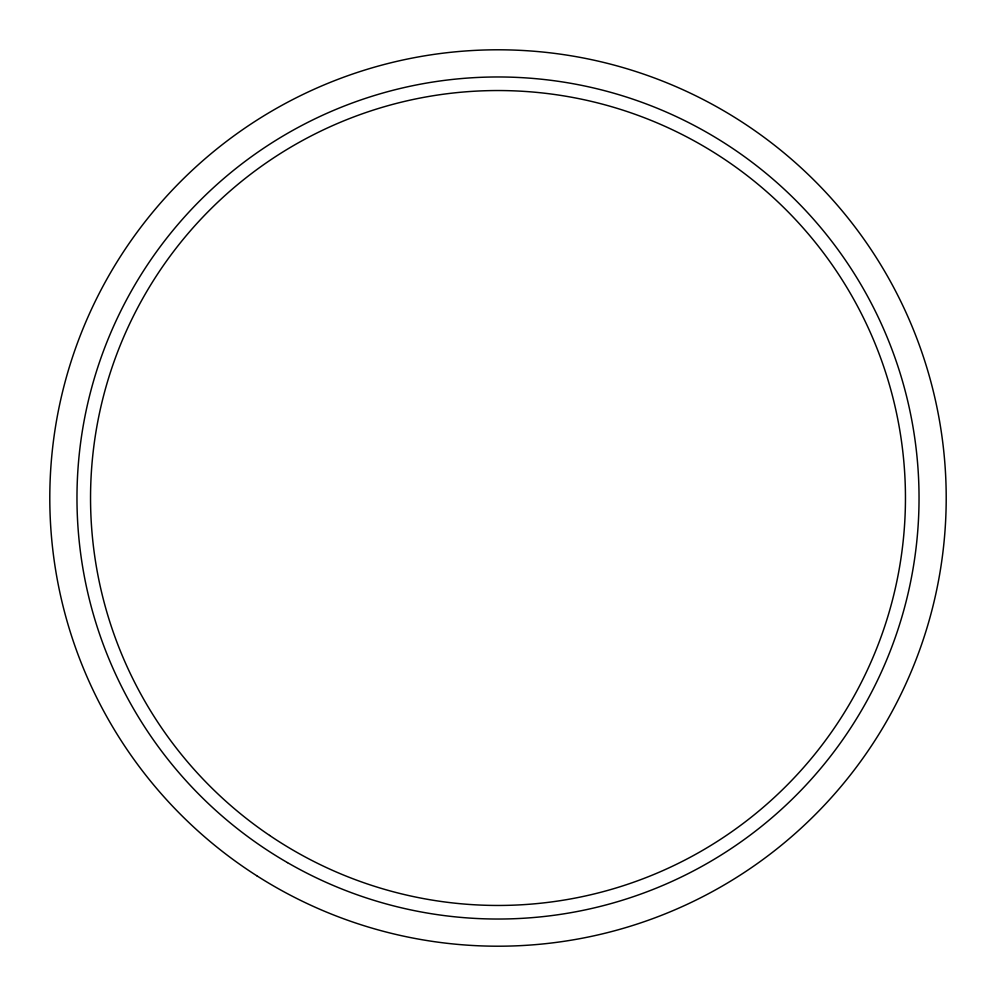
<?xml version="1.0" encoding="UTF-8"?>
<svg xmlns="http://www.w3.org/2000/svg" width="996" height="996" viewBox="0 0 996 996"><rect width="100%" height="100%" fill="white"/><g stroke="black" fill="none" stroke-linecap="round" stroke-linejoin="round"><path stroke-width="1.49" d="M287.483 862.623A421.034 421.034 0 0 0 919.034 498A421.034 421.034 0 0 0 287.483 133.377A421.034 421.034 0 0 0 287.483 862.623M256.669 875.683A448.2 448.2 0 0 0 945.752 518.157A448.2 448.2 0 0 0 291.579 100.16A448.2 448.2 0 0 0 256.669 875.683M269.617 835.432A407.451 407.451 0 0 0 904.418 527.071A407.451 407.451 0 0 0 319.965 131.497A407.451 407.451 0 0 0 269.617 835.432"/></g></svg>
